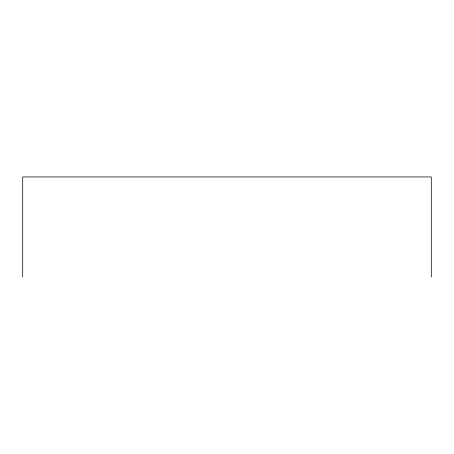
<?xml version="1.0" encoding="UTF-8"?>
<svg xmlns="http://www.w3.org/2000/svg" width="454" height="454" viewBox="0 0 454 454"><rect width="100%" height="100%" fill="white"/><g stroke="black" fill="none" stroke-linecap="round" stroke-linejoin="round"><path stroke-width="0.68" d="M431.3 277.059L431.3 176.941L22.7 176.941L22.7 277.059"/></g></svg>
